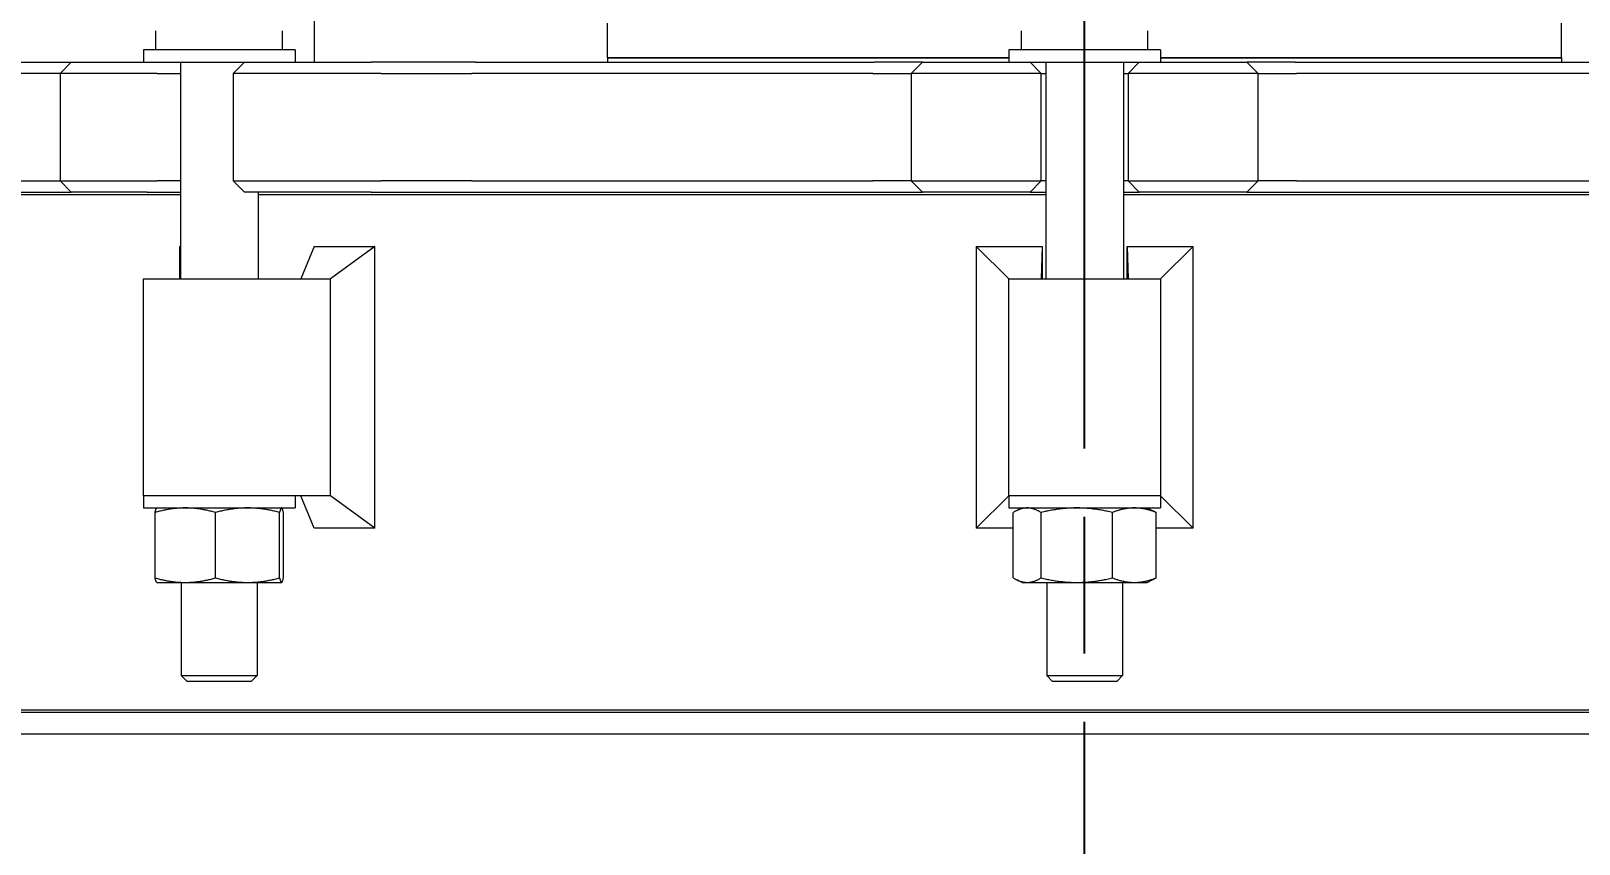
# Model space of a CAD drawing. Header units: inches. Extents: x 17 to 469, y 7 to 301.
# Drawn here: x 82.72 to 100.57, y 114.96 to 124.34 of the extents above; entities that cross this region are included whole.
import ezdxf

# ---------------------------------------------------------------- set-up
doc = ezdxf.new("R2010")
doc.units = ezdxf.units.IN
doc.header["$LTSCALE"] = 14
doc.header["$MEASUREMENT"] = 0
doc.linetypes.add('CHAIN', pattern=[0.7087, 0.4724, -0.0591, 0.1181, -0.0591])
doc.layers.add('Centerline', color=5, linetype='CHAIN', lineweight=25, true_color=0x0000ff)
doc.layers.add('Dimension (ANSI)', color=7, linetype='Continuous', lineweight=25)
doc.layers.add('Visible (ANSI)', color=7, linetype='Continuous', lineweight=50)
doc.styles.add('MEMCOR Medium', font='arial.ttf')
doc.dimstyles.new('Default (ANSI)', dxfattribs={"dimscale": 14, "dimtxt": 0.15, "dimasz": 0.098425, "dimexe": 0.125, "dimexo": 0.0625, "dimgap": 0.031496, "dimtad": 0, "dimtih": 1, "dimtoh": 1, "dimdec": 4, "dimrnd": 1e-08, "dimzin": 3, "dimdsep": 46, "dimlunit": 5, "dimtxsty": 'MEMCOR Medium', "dimcen": 0.09, "dimdle": 0.393701, "dimclrd": 256, "dimclre": 256, "dimclrt": 256, "dimadec": 0, "dimazin": 1, "dimtfac": 0.8, "dimtofl": 0, "dimtmove": 0, "dimatfit": 3, "dimfxl": 1, "dimfrac": 1, "dimtolj": 1, "dimtzin": 4, "dimlwd": -1, "dimlwe": -1, "dimarcsym": 0})

# ---------------------------------------------------------------- blocks, each defined once
blk = doc.blocks.new('*D20')
at = {"layer": 'Defpoints', "color": 0, "transparency": 16777216}
for p in [(71.369, 122.609), (118.365, 122.609), (118.365, 112.216)]:
    blk.add_point(p, dxfattribs=at)
at = {"layer": 'Dimension (ANSI)', "transparency": 16777216}
for p, q in [((71.369, 121.734), (71.369, 110.466)), ((118.365, 121.734), (118.365, 110.466)), ((72.747, 112.216), (116.987, 112.216)), ((118.365, 112.216), (119.743, 112.216))]:
    blk.add_line(p, q, dxfattribs=at)
for points in [[(72.747, 112.445), (72.747, 111.986), (71.369, 112.216)], [(116.987, 112.445), (116.987, 111.986), (118.365, 112.216)]]:
    blk.add_solid(points, dxfattribs=at)
at = {"layer": 'Dimension (ANSI)', "transparency": 16777216, "char_height": 2.1, "attachment_point": 5, "style": 'MEMCOR Medium'}
for s, insert in [('\\A1; 47 in', (128.142, 113.707)), ('\\A1;[1193.7 mm]', (128.142, 110.429))]:
    blk.add_mtext(s, dxfattribs=dict(at, insert=insert))

msp = doc.modelspace()

# ---------------------------------------------------------------- linework, layer by layer
at = {"layer": 'Centerline', "linetype": 'CHAIN', "ltscale": 0.952448}
msp.add_line((94.866969, 43.922673), (94.866969, 132.551927), dxfattribs=at)
at = {"layer": 'Visible (ANSI)', "linetype": 'Continuous', "lineweight": 18}
for p, q in [((85.982763, 124.479368), (85.982763, 123.979368)), ((89.366969, 124.029368), (89.366969, 124.429368)), ((100.366969, 124.029368), (100.366969, 124.429368)), ((84.159, 124.119993), (84.159, 124.338993)), ((85.618, 124.119993), (85.618, 124.338993)), ((94.137469, 124.119993), (94.137469, 124.338993)), ((95.596469, 124.119993), (95.596469, 124.338993)), ((85.7635, 124.119993), (84.0135, 124.119993)), ((84.0135, 124.119993), (84.0135, 123.979368)), ((85.7635, 124.119993), (85.7635, 123.979368)), ((95.741969, 124.119993), (93.991969, 124.119993)), ((93.991969, 124.119993), (93.991969, 123.979368)), ((95.741969, 124.119993), (95.741969, 123.979368)), ((79.781544, 123.979368), (83.182569, 123.979368)), ((83.182569, 123.979368), (83.052569, 123.849368)), ((83.182569, 123.979368), (83.641178, 123.979368)), ((83.641178, 123.979368), (83.892603, 123.979368)), ((83.892603, 123.979368), (84.056192, 123.979368)), ((84.057423, 123.979368), (84.056192, 123.979368)), ((84.057423, 123.979368), (85.179529, 123.979368)), ((84.441, 123.979368), (84.441, 121.479368)), ((85.179529, 123.979368), (85.049529, 123.849368)), ((85.179529, 123.979368), (85.250922, 123.979368)), ((85.250922, 123.979368), (85.511663, 123.979368)), ((85.511663, 123.979368), (86.63835, 123.979368)), ((87.06817, 123.979368), (86.63835, 123.979368)), ((87.842855, 123.979368), (87.06817, 123.979368)), ((87.842855, 123.979368), (92.43856, 123.979368)), ((93.991969, 124.029368), (89.366969, 124.029368)), ((89.366969, 124.029368), (93.991969, 124.029368)), ((89.366969, 124.029368), (89.366969, 123.979368)), ((92.996969, 123.979368), (92.43856, 123.979368)), ((92.866969, 123.849368), (92.996969, 123.979368)), ((92.996969, 123.979368), (93.828928, 123.979368)), ((93.828928, 123.979368), (94.113158, 123.979368)), ((94.113158, 123.979368), (94.236969, 123.979368)), ((94.366969, 123.849368), (94.236969, 123.979368)), ((94.236969, 123.979368), (95.496969, 123.979368)), ((94.419469, 123.979368), (94.419469, 121.479368)), ((95.314469, 123.979368), (95.314469, 121.479368)), ((95.366969, 123.849368), (95.496969, 123.979368)), ((95.496969, 123.979368), (95.620779, 123.979368)), ((95.620779, 123.979368), (95.90501, 123.979368)), ((100.366969, 124.029368), (95.741969, 124.029368)), ((95.741969, 124.029368), (100.366969, 124.029368)), ((95.90501, 123.979368), (96.736969, 123.979368)), ((97.295378, 123.979368), (96.736969, 123.979368)), ((96.866969, 123.849368), (96.736969, 123.979368)), ((97.295378, 123.979368), (101.891082, 123.979368)), ((100.366969, 124.029368), (100.366969, 123.979368)), ((83.052569, 123.849368), (79.689775, 123.849368)), ((83.579705, 123.849368), (83.052569, 123.849368)), ((83.052569, 123.849368), (83.052569, 122.609368)), ((83.832508, 123.849368), (83.579705, 123.849368)), ((84.173318, 123.849368), (83.832508, 123.849368)), ((84.173318, 123.849368), (84.441, 123.849368)), ((85.198265, 123.849368), (85.049529, 123.849368)), ((85.049529, 123.849368), (85.049529, 122.609368)), ((85.460433, 123.849368), (85.198265, 123.849368)), ((86.755476, 123.849368), (85.460433, 123.849368)), ((86.755476, 123.849368), (87.185296, 123.849368)), ((87.185296, 123.849368), (87.800125, 123.849368)), ((92.423787, 123.849368), (87.800125, 123.849368)), ((92.423787, 123.849368), (92.866969, 123.849368)), ((93.823243, 123.849368), (92.866969, 123.849368)), ((92.866969, 123.849368), (92.866969, 122.609368)), ((94.109031, 123.849368), (93.823243, 123.849368)), ((94.366969, 123.849368), (94.109031, 123.849368)), ((94.366969, 123.849368), (94.419469, 123.849368)), ((94.366969, 122.609368), (94.366969, 123.849368)), ((95.314469, 123.849368), (95.366969, 123.849368)), ((95.624907, 123.849368), (95.366969, 123.849368)), ((95.366969, 123.849368), (95.366969, 122.609368)), ((95.910694, 123.849368), (95.624907, 123.849368)), ((96.866969, 123.849368), (95.910694, 123.849368)), ((96.866969, 123.849368), (97.310151, 123.849368)), ((96.866969, 122.609368), (96.866969, 123.849368)), ((101.933812, 123.849368), (97.310151, 123.849368)), ((79.478826, 122.479368), (83.182569, 122.479368)), ((79.689775, 122.609368), (83.052569, 122.609368)), ((83.052569, 122.609368), (83.579705, 122.609368)), ((83.182569, 122.479368), (83.052569, 122.609368)), ((83.641178, 122.479368), (83.182569, 122.479368)), ((83.579705, 122.609368), (83.832508, 122.609368)), ((83.892603, 122.479368), (83.641178, 122.479368)), ((83.832508, 122.609368), (84.173318, 122.609368)), ((84.056192, 122.479368), (83.892603, 122.479368)), ((84.056192, 122.479368), (84.441, 122.479368)), ((84.441, 122.609368), (84.173318, 122.609368)), ((85.049529, 122.609368), (85.198265, 122.609368)), ((85.179529, 122.479368), (85.049529, 122.609368)), ((85.250922, 122.479368), (85.179529, 122.479368)), ((85.198265, 122.609368), (85.460433, 122.609368)), ((85.511663, 122.479368), (85.250922, 122.479368)), ((85.336, 122.479368), (85.336, 121.479368)), ((85.460433, 122.609368), (86.755476, 122.609368)), ((86.63835, 122.479368), (85.511663, 122.479368)), ((86.63835, 122.479368), (87.06817, 122.479368)), ((87.185296, 122.609368), (86.755476, 122.609368)), ((87.06817, 122.479368), (87.497414, 122.479368)), ((87.800125, 122.609368), (87.185296, 122.609368)), ((87.497414, 122.479368), (92.758305, 122.479368)), ((87.800125, 122.609368), (92.423787, 122.609368)), ((92.866969, 122.609368), (92.423787, 122.609368)), ((92.758305, 122.479368), (92.996969, 122.479368)), ((92.866969, 122.609368), (93.823243, 122.609368)), ((92.866969, 122.609368), (92.996969, 122.479368)), ((93.828928, 122.479368), (92.996969, 122.479368)), ((93.823243, 122.609368), (94.109031, 122.609368)), ((94.113158, 122.479368), (93.828928, 122.479368)), ((94.109031, 122.609368), (94.366969, 122.609368)), ((94.236969, 122.479368), (94.113158, 122.479368)), ((94.366969, 122.609368), (94.236969, 122.479368)), ((94.236969, 122.479368), (94.419469, 122.479368)), ((94.419469, 122.609368), (94.366969, 122.609368)), ((95.366969, 122.609368), (95.314469, 122.609368)), ((95.314469, 122.479368), (95.496969, 122.479368)), ((95.366969, 122.609368), (95.624907, 122.609368)), ((95.366969, 122.609368), (95.496969, 122.479368)), ((95.620779, 122.479368), (95.496969, 122.479368)), ((95.90501, 122.479368), (95.620779, 122.479368)), ((95.624907, 122.609368), (95.910694, 122.609368)), ((96.736969, 122.479368), (95.90501, 122.479368)), ((95.910694, 122.609368), (96.866969, 122.609368)), ((96.866969, 122.609368), (96.736969, 122.479368)), ((96.736969, 122.479368), (96.975632, 122.479368)), ((97.310151, 122.609368), (96.866969, 122.609368)), ((96.975632, 122.479368), (102.236524, 122.479368)), ((97.310151, 122.609368), (101.933812, 122.609368)), ((84.441, 122.448118), (77.333889, 122.448118)), ((94.419469, 122.448118), (85.336, 122.448118)), ((104.397938, 122.448118), (95.314469, 122.448118)), ((84.428723, 121.85416), (84.428723, 121.479368)), ((84.428723, 121.85416), (84.441, 121.85416)), ((84.428723, 121.85416), (84.441, 121.826586)), ((85.984174, 121.85416), (85.829303, 121.479368)), ((85.984174, 121.85416), (86.68077, 121.85416)), ((86.68077, 121.85416), (86.172283, 121.479368)), ((86.68077, 118.604576), (86.68077, 121.85416)), ((93.617177, 121.85416), (93.617177, 118.604576)), ((93.617177, 121.85416), (94.375537, 121.85416)), ((93.617177, 121.85416), (93.991969, 121.479368)), ((94.375537, 121.85416), (94.366969, 121.479368)), ((94.375537, 121.85416), (94.375537, 121.479368)), ((95.358401, 121.85416), (95.366969, 121.479368)), ((95.358401, 121.479368), (95.358401, 121.85416)), ((95.358401, 121.85416), (96.116761, 121.85416)), ((96.116761, 121.85416), (95.741969, 121.479368)), ((96.116761, 118.604576), (96.116761, 121.85416)), ((84.0135, 121.479368), (85.676848, 121.479368)), ((84.0135, 118.979368), (84.0135, 121.479368)), ((85.676848, 121.479368), (86.172283, 121.479368)), ((86.172283, 118.979368), (86.172283, 121.479368)), ((93.991969, 121.479368), (95.741969, 121.479368)), ((93.991969, 118.979368), (93.991969, 121.479368)), ((95.741969, 121.479368), (95.741969, 118.979368)), ((85.676848, 118.979368), (84.0135, 118.979368)), ((85.676848, 118.979368), (84.0135, 118.979368)), ((84.0135, 118.979368), (84.0135, 118.838743)), ((86.172283, 118.979368), (85.676848, 118.979368)), ((85.7635, 118.979368), (85.7635, 118.838743)), ((85.984174, 118.604576), (85.829303, 118.979368)), ((86.68077, 118.604576), (86.172283, 118.979368)), ((93.617177, 118.604576), (93.991969, 118.979368)), ((95.741969, 118.979368), (93.991969, 118.979368)), ((95.741969, 118.979368), (93.991969, 118.979368)), ((93.991969, 118.979368), (93.991969, 118.838743)), ((95.741969, 118.979368), (95.741969, 118.838743)), ((96.116761, 118.604576), (95.741969, 118.979368)), ((84.0135, 118.838743), (85.7635, 118.838743)), ((84.14875, 118.03161), (84.14875, 118.786876)), ((84.1695, 118.838743), (84.168512, 118.838283)), ((84.845028, 118.03161), (84.845028, 118.786876)), ((85.584778, 118.03161), (85.584778, 118.786876)), ((85.6075, 118.838743), (85.608487, 118.838283)), ((85.628249, 118.03161), (85.628249, 118.786876)), ((93.991969, 118.838743), (95.741969, 118.838743)), ((94.043445, 118.03161), (94.043445, 118.786876)), ((94.147969, 118.838743), (94.087524, 118.810557)), ((94.364007, 118.03161), (94.364007, 118.786876)), ((95.187531, 118.03161), (95.187531, 118.786876)), ((95.585969, 118.838743), (95.646414, 118.810557)), ((95.690493, 118.03161), (95.690493, 118.786876)), ((86.68077, 118.604576), (85.984174, 118.604576)), ((94.043445, 118.604576), (93.617177, 118.604576)), ((96.116761, 118.604576), (95.690493, 118.604576)), ((94.147969, 117.979743), (94.087524, 118.007929)), ((95.585969, 117.979743), (95.646414, 118.007929)), ((84.1695, 117.979743), (84.168512, 117.980204)), ((84.1695, 117.979743), (84.496889, 117.979743)), ((84.451, 117.979743), (84.451, 116.905108)), ((84.496889, 117.979743), (85.214903, 117.979743)), ((85.214903, 117.979743), (85.606514, 117.979743)), ((85.326, 117.979743), (85.326, 116.905108)), ((85.606514, 117.979743), (85.6075, 117.979743)), ((85.6075, 117.979743), (85.608487, 117.980204)), ((94.147969, 117.979743), (94.203726, 117.979743)), ((94.203726, 117.979743), (94.775769, 117.979743)), ((94.429469, 117.979743), (94.429469, 116.905108)), ((94.775769, 117.979743), (95.439012, 117.979743)), ((95.304469, 117.979743), (95.304469, 116.905108)), ((95.439012, 117.979743), (95.585969, 117.979743)), ((84.451, 116.905108), (85.326, 116.905108)), ((84.519161, 116.838993), (84.451, 116.905108)), ((85.257839, 116.838993), (84.519161, 116.838993)), ((85.257839, 116.838993), (85.326, 116.905108)), ((94.429469, 116.905108), (95.304469, 116.905108)), ((94.49763, 116.838993), (94.429469, 116.905108)), ((95.236308, 116.838993), (94.49763, 116.838993)), ((95.236308, 116.838993), (95.304469, 116.905108)), ((73.368129, 116.510618), (116.3658, 116.510618)), ((116.334515, 116.479368), (73.399379, 116.479368)), ((115.613654, 116.229368), (74.116507, 116.229368))]:
    msp.add_line(p, q, dxfattribs=at)
for points, weights in [([(84.496889, 118.838743), (84.335317, 118.838743), (84.14875, 118.786876)], [1, 1.0379548493, 1]), ([(84.14875, 118.786876), (84.159334, 118.834003), (84.168512, 118.838283)], [1, 1.03436673242, 1.00649781807]), ([(84.845028, 118.786876), (84.658461, 118.838743), (84.496889, 118.838743)], [1, 1.0379548493, 1]), ([(85.214903, 118.838743), (85.043244, 118.838743), (84.845028, 118.786876)], [1, 1.0379548493, 1]), ([(85.584778, 118.786876), (85.386562, 118.838743), (85.214903, 118.838743)], [1, 1.0379548493, 1]), ([(85.606514, 118.838743), (85.596426, 118.838743), (85.584778, 118.786876)], [1, 1.0379548493, 1]), ([(85.628249, 118.786876), (85.616601, 118.838743), (85.606514, 118.838743)], [1, 1.0379548493, 1]), ([(94.203726, 118.838743), (94.129339, 118.838743), (94.043445, 118.786876)], [1, 1.0379548493, 1]), ([(94.364007, 118.786876), (94.278113, 118.838743), (94.203726, 118.838743)], [1, 1.0379548493, 1]), ([(94.775769, 118.838743), (94.58467, 118.838743), (94.364007, 118.786876)], [1, 1.0379548493, 1]), ([(95.187531, 118.786876), (94.966869, 118.838743), (94.775769, 118.838743)], [1, 1.0379548493, 1]), ([(95.439012, 118.838743), (95.322299, 118.838743), (95.187531, 118.786876)], [1, 1.0379548493, 1]), ([(95.690493, 118.786876), (95.555725, 118.838743), (95.439012, 118.838743)], [1, 1.0379548493, 1]), ([(95.646414, 118.810557), (95.667758, 118.800604), (95.690493, 118.786876)], [1.01451336305, 1.00977327381, 1]), ([(84.168512, 117.980204), (84.159334, 117.984484), (84.14875, 118.03161)], [1.00649781807, 1.03436673242, 1]), ([(84.14875, 118.03161), (84.335317, 117.979743), (84.496889, 117.979743)], [1, 1.0379548493, 1]), ([(84.496889, 117.979743), (84.658461, 117.979743), (84.845028, 118.03161)], [1, 1.0379548493, 1]), ([(84.845028, 118.03161), (85.043244, 117.979743), (85.214903, 117.979743)], [1, 1.0379548493, 1]), ([(85.214903, 117.979743), (85.386562, 117.979743), (85.584778, 118.03161)], [1, 1.0379548493, 1]), ([(85.584778, 118.03161), (85.596426, 117.979743), (85.606514, 117.979743)], [1, 1.0379548493, 1]), ([(85.606514, 117.979743), (85.616601, 117.979743), (85.628249, 118.03161)], [1, 1.0379548493, 1]), ([(94.043445, 118.03161), (94.129339, 117.979743), (94.203726, 117.979743)], [1, 1.0379548493, 1]), ([(94.203726, 117.979743), (94.278113, 117.979743), (94.364007, 118.03161)], [1, 1.0379548493, 1]), ([(94.364007, 118.03161), (94.58467, 117.979743), (94.775769, 117.979743)], [1, 1.0379548493, 1]), ([(94.775769, 117.979743), (94.966869, 117.979743), (95.187531, 118.03161)], [1, 1.0379548493, 1]), ([(95.187531, 118.03161), (95.322299, 117.979743), (95.439012, 117.979743)], [1, 1.0379548493, 1]), ([(95.439012, 117.979743), (95.555725, 117.979743), (95.690493, 118.03161)], [1, 1.0379548493, 1]), ([(95.690493, 118.03161), (95.667758, 118.017882), (95.646414, 118.007929)], [1, 1.00977327381, 1.01451336305])]:
    msp.add_rational_spline(points, weights, degree=2, dxfattribs=at)

# ---------------------------------------------------------------- dimensions: what is measured, and where the dimension line sits
at = {"layer": 'Dimension (ANSI)'}
dim = msp.add_linear_dim(base=(118.364766, 112.215667), p1=(71.369171, 122.609368), p2=(118.364766, 122.609368), angle=180, text=' <> in\\X[1193.7 mm]', dimstyle='Default (ANSI)', override={"dimgap": 0.031496, "dimtih": 0, "dimtoh": 0, "dimdec": 4, "dimpost": '', "dimtol": 0, "dimlim": 0, "dimtp": 0, "dimtm": 0, "dimtdec": 2, "dimatfit": 2}, dxfattribs=at)
dim.commit()
dim.dimension.update_dxf_attribs({"geometry": '*D20', "text_midpoint": (128.141748, 112.215667), "dimtype": 160})

doc.saveas('drawing.dxf')
